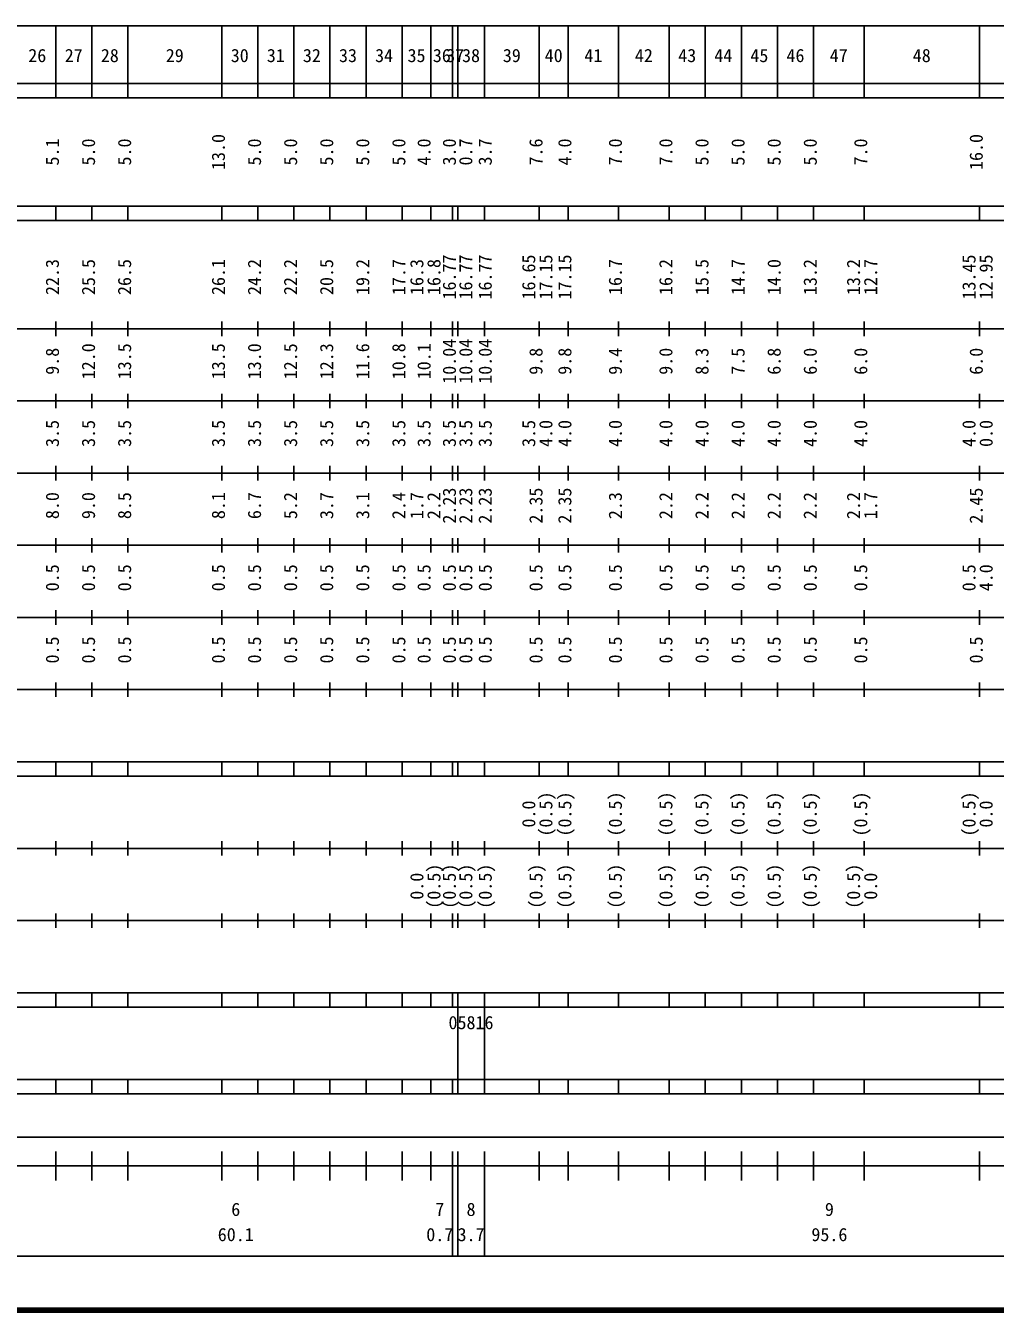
# Model space of a CAD drawing. Units: millimetres on the paper, enlarged 1000 times. Extents: x 40000 to 680000, y 20000 to 380000.
# Drawn here: x 408844 to 543189, y 20000 to 198000 of the extents above; entities that cross this region are included whole.
import ezdxf
from ezdxf.enums import TextEntityAlignment as Align

# ---------------------------------------------------------------- set-up
doc = ezdxf.new("R2010")
doc.units = ezdxf.units.MM
doc.header["$LTSCALE"] = 1000
doc.layers.add('M-TTL', color=2, linetype='Continuous', lineweight=140)
doc.layers.add('M-TTL-BAND', color=7, linetype='Continuous', lineweight=25)
doc.styles.add('ＭＳ ゴシック', font='')
doc.styles.get('ＭＳ ゴシック').set_extended_font_data('MS Gothic')

msp = doc.modelspace()

# ---------------------------------------------------------------- linework, layer by layer
at = {"layer": 'M-TTL'}
msp.add_line((40000, 20000), (680000, 20000), dxfattribs=at)
at = {"layer": 'M-TTL-BAND'}
for p, q in [((68000, 198000), (579000, 198000)), ((413000, 188000), (413000, 198000)), ((418000, 188000), (418000, 198000)), ((423000, 188000), (423000, 198000)), ((436000, 188000), (436000, 198000)), ((441000, 188000), (441000, 198000)), ((446000, 188000), (446000, 198000)), ((451000, 188000), (451000, 198000)), ((456000, 188000), (456000, 198000)), ((461000, 188000), (461000, 198000)), ((465000, 188000), (465000, 198000)), ((468000, 188000), (468000, 198000)), ((468700, 188000), (468700, 198000)), ((472400, 188000), (472400, 198000)), ((480000, 188000), (480000, 198000)), ((484000, 188000), (484000, 198000)), ((491000, 188000), (491000, 198000)), ((498000, 188000), (498000, 198000)), ((503000, 188000), (503000, 198000)), ((508000, 188000), (508000, 198000)), ((513000, 188000), (513000, 198000)), ((518000, 188000), (518000, 198000)), ((525000, 188000), (525000, 198000)), ((541000, 188000), (541000, 198000)), ((40000, 190000), (579000, 190000)), ((40000, 188000), (579000, 188000)), ((40000, 173000), (579000, 173000)), ((413000, 171000), (413000, 173000)), ((418000, 171000), (418000, 173000)), ((423000, 171000), (423000, 173000)), ((436000, 171000), (436000, 173000)), ((441000, 171000), (441000, 173000)), ((446000, 171000), (446000, 173000)), ((451000, 171000), (451000, 173000)), ((456000, 171000), (456000, 173000)), ((461000, 171000), (461000, 173000)), ((465000, 171000), (465000, 173000)), ((468000, 171000), (468000, 173000)), ((468700, 171000), (468700, 173000)), ((472400, 171000), (472400, 173000)), ((480000, 171000), (480000, 173000)), ((484000, 171000), (484000, 173000)), ((491000, 171000), (491000, 173000)), ((498000, 171000), (498000, 173000)), ((503000, 171000), (503000, 173000)), ((508000, 171000), (508000, 173000)), ((513000, 171000), (513000, 173000)), ((518000, 171000), (518000, 173000)), ((525000, 171000), (525000, 173000)), ((541000, 171000), (541000, 173000)), ((40000, 171000), (579000, 171000)), ((413000, 155000), (413000, 157000)), ((418000, 155000), (418000, 157000)), ((423000, 155000), (423000, 157000)), ((436000, 155000), (436000, 157000)), ((441000, 155000), (441000, 157000)), ((446000, 155000), (446000, 157000)), ((451000, 155000), (451000, 157000)), ((456000, 155000), (456000, 157000)), ((461000, 155000), (461000, 157000)), ((465000, 155000), (465000, 157000)), ((468000, 155000), (468000, 157000)), ((468700, 155000), (468700, 157000)), ((472400, 155000), (472400, 157000)), ((480000, 155000), (480000, 157000)), ((484000, 155000), (484000, 157000)), ((491000, 155000), (491000, 157000)), ((498000, 155000), (498000, 157000)), ((503000, 155000), (503000, 157000)), ((508000, 155000), (508000, 157000)), ((513000, 155000), (513000, 157000)), ((518000, 155000), (518000, 157000)), ((525000, 155000), (525000, 157000)), ((541000, 155000), (541000, 157000)), ((40000, 156000), (579000, 156000)), ((46000, 146000), (579000, 146000)), ((413000, 145000), (413000, 147000)), ((418000, 145000), (418000, 147000)), ((423000, 145000), (423000, 147000)), ((436000, 145000), (436000, 147000)), ((441000, 145000), (441000, 147000)), ((446000, 145000), (446000, 147000)), ((451000, 145000), (451000, 147000)), ((456000, 145000), (456000, 147000)), ((461000, 145000), (461000, 147000)), ((465000, 145000), (465000, 147000)), ((468000, 145000), (468000, 147000)), ((468700, 145000), (468700, 147000)), ((472400, 145000), (472400, 147000)), ((480000, 145000), (480000, 147000)), ((484000, 145000), (484000, 147000)), ((491000, 145000), (491000, 147000)), ((498000, 145000), (498000, 147000)), ((503000, 145000), (503000, 147000)), ((508000, 145000), (508000, 147000)), ((513000, 145000), (513000, 147000)), ((518000, 145000), (518000, 147000)), ((525000, 145000), (525000, 147000)), ((541000, 145000), (541000, 147000)), ((52000, 136000), (579000, 136000)), ((413000, 135000), (413000, 137000)), ((418000, 135000), (418000, 137000)), ((423000, 135000), (423000, 137000)), ((436000, 135000), (436000, 137000)), ((441000, 135000), (441000, 137000)), ((446000, 135000), (446000, 137000)), ((451000, 135000), (451000, 137000)), ((456000, 135000), (456000, 137000)), ((461000, 135000), (461000, 137000)), ((465000, 135000), (465000, 137000)), ((468000, 135000), (468000, 137000)), ((468700, 135000), (468700, 137000)), ((472400, 135000), (472400, 137000)), ((480000, 135000), (480000, 137000)), ((484000, 135000), (484000, 137000)), ((491000, 135000), (491000, 137000)), ((498000, 135000), (498000, 137000)), ((503000, 135000), (503000, 137000)), ((508000, 135000), (508000, 137000)), ((513000, 135000), (513000, 137000)), ((518000, 135000), (518000, 137000)), ((525000, 135000), (525000, 137000)), ((541000, 135000), (541000, 137000)), ((413000, 125000), (413000, 127000)), ((418000, 125000), (418000, 127000)), ((423000, 125000), (423000, 127000)), ((436000, 125000), (436000, 127000)), ((441000, 125000), (441000, 127000)), ((446000, 125000), (446000, 127000)), ((451000, 125000), (451000, 127000)), ((456000, 125000), (456000, 127000)), ((461000, 125000), (461000, 127000)), ((465000, 125000), (465000, 127000)), ((468000, 125000), (468000, 127000)), ((468700, 125000), (468700, 127000)), ((472400, 125000), (472400, 127000)), ((480000, 125000), (480000, 127000)), ((484000, 125000), (484000, 127000)), ((491000, 125000), (491000, 127000)), ((498000, 125000), (498000, 127000)), ((503000, 125000), (503000, 127000)), ((508000, 125000), (508000, 127000)), ((513000, 125000), (513000, 127000)), ((518000, 125000), (518000, 127000)), ((525000, 125000), (525000, 127000)), ((541000, 125000), (541000, 127000)), ((46000, 126000), (579000, 126000)), ((52000, 116000), (579000, 116000)), ((413000, 115000), (413000, 117000)), ((418000, 115000), (418000, 117000)), ((423000, 115000), (423000, 117000)), ((436000, 115000), (436000, 117000)), ((441000, 115000), (441000, 117000)), ((446000, 115000), (446000, 117000)), ((451000, 115000), (451000, 117000)), ((456000, 115000), (456000, 117000)), ((461000, 115000), (461000, 117000)), ((465000, 115000), (465000, 117000)), ((468000, 115000), (468000, 117000)), ((468700, 115000), (468700, 117000)), ((472400, 115000), (472400, 117000)), ((480000, 115000), (480000, 117000)), ((484000, 115000), (484000, 117000)), ((491000, 115000), (491000, 117000)), ((498000, 115000), (498000, 117000)), ((503000, 115000), (503000, 117000)), ((508000, 115000), (508000, 117000)), ((513000, 115000), (513000, 117000)), ((518000, 115000), (518000, 117000)), ((525000, 115000), (525000, 117000)), ((541000, 115000), (541000, 117000)), ((413000, 105000), (413000, 107000)), ((418000, 105000), (418000, 107000)), ((423000, 105000), (423000, 107000)), ((436000, 105000), (436000, 107000)), ((441000, 105000), (441000, 107000)), ((446000, 105000), (446000, 107000)), ((451000, 105000), (451000, 107000)), ((456000, 105000), (456000, 107000)), ((461000, 105000), (461000, 107000)), ((465000, 105000), (465000, 107000)), ((468000, 105000), (468000, 107000)), ((468700, 105000), (468700, 107000)), ((472400, 105000), (472400, 107000)), ((480000, 105000), (480000, 107000)), ((484000, 105000), (484000, 107000)), ((491000, 105000), (491000, 107000)), ((498000, 105000), (498000, 107000)), ((503000, 105000), (503000, 107000)), ((508000, 105000), (508000, 107000)), ((513000, 105000), (513000, 107000)), ((518000, 105000), (518000, 107000)), ((525000, 105000), (525000, 107000)), ((541000, 105000), (541000, 107000)), ((46000, 106000), (579000, 106000)), ((40000, 96000), (579000, 96000)), ((413000, 94000), (413000, 96000)), ((418000, 94000), (418000, 96000)), ((423000, 94000), (423000, 96000)), ((436000, 94000), (436000, 96000)), ((441000, 94000), (441000, 96000)), ((446000, 94000), (446000, 96000)), ((451000, 94000), (451000, 96000)), ((456000, 94000), (456000, 96000)), ((461000, 94000), (461000, 96000)), ((465000, 94000), (465000, 96000)), ((468000, 94000), (468000, 96000)), ((468700, 94000), (468700, 96000)), ((472400, 94000), (472400, 96000)), ((480000, 94000), (480000, 96000)), ((484000, 94000), (484000, 96000)), ((491000, 94000), (491000, 96000)), ((498000, 94000), (498000, 96000)), ((503000, 94000), (503000, 96000)), ((508000, 94000), (508000, 96000)), ((513000, 94000), (513000, 96000)), ((518000, 94000), (518000, 96000)), ((525000, 94000), (525000, 96000)), ((541000, 94000), (541000, 96000)), ((40000, 94000), (579000, 94000)), ((49000, 84000), (579000, 84000)), ((413000, 83000), (413000, 85000)), ((418000, 83000), (418000, 85000)), ((423000, 83000), (423000, 85000)), ((436000, 83000), (436000, 85000)), ((441000, 83000), (441000, 85000)), ((446000, 83000), (446000, 85000)), ((451000, 83000), (451000, 85000)), ((456000, 83000), (456000, 85000)), ((461000, 83000), (461000, 85000)), ((465000, 83000), (465000, 85000)), ((468000, 83000), (468000, 85000)), ((468700, 83000), (468700, 85000)), ((472400, 83000), (472400, 85000)), ((480000, 83000), (480000, 85000)), ((484000, 83000), (484000, 85000)), ((491000, 83000), (491000, 85000)), ((498000, 83000), (498000, 85000)), ((503000, 83000), (503000, 85000)), ((508000, 83000), (508000, 85000)), ((513000, 83000), (513000, 85000)), ((518000, 83000), (518000, 85000)), ((525000, 83000), (525000, 85000)), ((541000, 83000), (541000, 85000)), ((413000, 73000), (413000, 75000)), ((418000, 73000), (418000, 75000)), ((423000, 73000), (423000, 75000)), ((436000, 73000), (436000, 75000)), ((441000, 73000), (441000, 75000)), ((446000, 73000), (446000, 75000)), ((451000, 73000), (451000, 75000)), ((456000, 73000), (456000, 75000)), ((461000, 73000), (461000, 75000)), ((465000, 73000), (465000, 75000)), ((468000, 73000), (468000, 75000)), ((468700, 73000), (468700, 75000)), ((472400, 73000), (472400, 75000)), ((480000, 73000), (480000, 75000)), ((484000, 73000), (484000, 75000)), ((491000, 73000), (491000, 75000)), ((498000, 73000), (498000, 75000)), ((503000, 73000), (503000, 75000)), ((508000, 73000), (508000, 75000)), ((513000, 73000), (513000, 75000)), ((518000, 73000), (518000, 75000)), ((525000, 73000), (525000, 75000)), ((541000, 73000), (541000, 75000)), ((40000, 74000), (579000, 74000)), ((40000, 64000), (579000, 64000)), ((413000, 62000), (413000, 64000)), ((418000, 62000), (418000, 64000)), ((423000, 62000), (423000, 64000)), ((436000, 62000), (436000, 64000)), ((441000, 62000), (441000, 64000)), ((446000, 62000), (446000, 64000)), ((451000, 62000), (451000, 64000)), ((456000, 62000), (456000, 64000)), ((461000, 62000), (461000, 64000)), ((465000, 62000), (465000, 64000)), ((468000, 62000), (468000, 64000)), ((468700, 62000), (468700, 64000)), ((472400, 62000), (472400, 64000)), ((480000, 62000), (480000, 64000)), ((484000, 62000), (484000, 64000)), ((491000, 62000), (491000, 64000)), ((498000, 62000), (498000, 64000)), ((503000, 62000), (503000, 64000)), ((508000, 62000), (508000, 64000)), ((513000, 62000), (513000, 64000)), ((518000, 62000), (518000, 64000)), ((525000, 62000), (525000, 64000)), ((541000, 62000), (541000, 64000)), ((40000, 62000), (579000, 62000)), ((468700, 52000), (468700, 62000)), ((472400, 52000), (472400, 62000)), ((40000, 52000), (579000, 52000)), ((413000, 50000), (413000, 52000)), ((418000, 50000), (418000, 52000)), ((423000, 50000), (423000, 52000)), ((436000, 50000), (436000, 52000)), ((441000, 50000), (441000, 52000)), ((446000, 50000), (446000, 52000)), ((451000, 50000), (451000, 52000)), ((456000, 50000), (456000, 52000)), ((461000, 50000), (461000, 52000)), ((465000, 50000), (465000, 52000)), ((468000, 50000), (468000, 52000)), ((468700, 50000), (468700, 52000)), ((472400, 50000), (472400, 52000)), ((480000, 50000), (480000, 52000)), ((484000, 50000), (484000, 52000)), ((491000, 50000), (491000, 52000)), ((498000, 50000), (498000, 52000)), ((503000, 50000), (503000, 52000)), ((508000, 50000), (508000, 52000)), ((513000, 50000), (513000, 52000)), ((518000, 50000), (518000, 52000)), ((525000, 50000), (525000, 52000)), ((541000, 50000), (541000, 52000)), ((40000, 50000), (579000, 50000)), ((71000, 44000), (565000, 44000)), ((413000, 38000), (413000, 42000)), ((418000, 38000), (418000, 42000)), ((423000, 38000), (423000, 42000)), ((436000, 38000), (436000, 42000)), ((441000, 38000), (441000, 42000)), ((446000, 38000), (446000, 42000)), ((451000, 38000), (451000, 42000)), ((456000, 38000), (456000, 42000)), ((461000, 38000), (461000, 42000)), ((465000, 38000), (465000, 42000)), ((468000, 27500), (468000, 42000)), ((468700, 27500), (468700, 42000)), ((472400, 27500), (472400, 42000)), ((480000, 38000), (480000, 42000)), ((484000, 38000), (484000, 42000)), ((491000, 38000), (491000, 42000)), ((498000, 38000), (498000, 42000)), ((503000, 38000), (503000, 42000)), ((508000, 38000), (508000, 42000)), ((513000, 38000), (513000, 42000)), ((518000, 38000), (518000, 42000)), ((525000, 38000), (525000, 42000)), ((541000, 38000), (541000, 42000)), ((40000, 40000), (579000, 40000)), ((68000, 27500), (579000, 27500))]:
    msp.add_line(p, q, dxfattribs=at)

# ---------------------------------------------------------------- texts
at = {"layer": 'M-TTL-BAND', "style": 'ＭＳ ゴシック'}
for s, p in [('26', (410450, 192405)), ('27', (415500, 192405)), ('28', (420500, 192405)), ('29', (429500, 192405)), ('30', (438500, 192405)), ('31', (443500, 192405)), ('32', (448500, 192405)), ('33', (453500, 192405)), ('34', (458500, 192405)), ('35', (463000, 192405)), ('36', (466500, 192405)), ('37', (468350, 192405)), ('38', (470550, 192405)), ('39', (476200, 192405)), ('40', (482000, 192405)), ('41', (487500, 192405)), ('42', (494500, 192405)), ('43', (500500, 192405)), ('44', (505500, 192405)), ('45', (510500, 192405)), ('46', (515500, 192405)), ('47', (521500, 192405)), ('48', (533000, 192405)), ('6', (437950, 32523)), ('7', (466218, 32523)), ('8', (470550, 32523)), ('9', (520200, 32523)), ('60.1', (437950, 29033)), ('0.7', (466218, 29033)), ('3.7', (470550, 29033)), ('95.6', (520200, 29033))]:
    msp.add_text(s, height=1833, dxfattribs=at).set_placement(p, align=Align.BOTTOM_CENTER)
for s, p in [('5.1', (414000, 180500)), ('5.0', (419000, 180500)), ('5.0', (424000, 180500)), ('13.0', (437000, 180500)), ('5.0', (442000, 180500)), ('5.0', (447000, 180500)), ('5.0', (452000, 180500)), ('5.0', (457000, 180500)), ('5.0', (462000, 180500)), ('4.0', (465495, 180500)), ('3.0', (469000, 180500)), ('0.7', (471277, 180500)), ('3.7', (473968, 180500)), ('7.6', (481000, 180500)), ('4.0', (485000, 180500)), ('7.0', (492000, 180500)), ('7.0', (499000, 180500)), ('5.0', (504000, 180500)), ('5.0', (509000, 180500)), ('5.0', (514000, 180500)), ('5.0', (519000, 180500)), ('7.0', (526000, 180500)), ('16.0', (542000, 180500)), ('26.1', (437000, 163174)), ('24.2', (442000, 163174)), ('22.2', (447000, 163174)), ('19.2', (457000, 163174)), ('16.8', (466865, 163174)), ('16.77', (469000, 163174)), ('16.77', (471277, 163174)), ('16.77', (473968, 163174)), ('16.65', (480000, 163174)), ('17.15', (482370, 163174)), ('17.15', (485000, 163174)), ('16.2', (499000, 163174)), ('13.2', (519000, 163174)), ('13.2', (525000, 163174)), ('13.45', (541000, 163174)), ('12.95', (543370, 163174)), ('22.3', (414000, 163174)), ('25.5', (419000, 163174)), ('26.5', (424000, 163174)), ('20.5', (452000, 163174)), ('17.7', (462000, 163174)), ('16.3', (464495, 163174)), ('16.7', (492000, 163174)), ('15.5', (504000, 163174)), ('14.7', (509000, 163174)), ('14.0', (514000, 163174)), ('12.7', (527370, 163174)), ('9.8', (414000, 151500)), ('12.0', (419000, 151500)), ('13.5', (424000, 151500)), ('13.5', (437000, 151500)), ('13.0', (442000, 151500)), ('12.5', (447000, 151500)), ('12.3', (452000, 151500)), ('11.6', (457000, 151500)), ('10.8', (462000, 151500)), ('10.1', (465495, 151500)), ('10.04', (469000, 151500)), ('10.04', (471277, 151500)), ('10.04', (473968, 151500)), ('9.8', (481000, 151500)), ('9.8', (485000, 151500)), ('9.4', (492000, 151500)), ('9.0', (499000, 151500)), ('8.3', (504000, 151500)), ('7.5', (509000, 151500)), ('6.8', (514000, 151500)), ('6.0', (519000, 151500)), ('6.0', (526000, 151500)), ('6.0', (542000, 151500)), ('3.5', (414000, 141500)), ('3.5', (419000, 141500)), ('3.5', (424000, 141500)), ('3.5', (437000, 141500)), ('3.5', (442000, 141500)), ('3.5', (447000, 141500)), ('3.5', (452000, 141500)), ('3.5', (457000, 141500)), ('3.5', (462000, 141500)), ('3.5', (465495, 141500)), ('3.5', (469000, 141500)), ('3.5', (471277, 141500)), ('3.5', (473968, 141500)), ('3.5', (480000, 141500)), ('4.0', (482370, 141500)), ('4.0', (485000, 141500)), ('4.0', (492000, 141500)), ('4.0', (499000, 141500)), ('4.0', (504000, 141500)), ('4.0', (509000, 141500)), ('4.0', (514000, 141500)), ('4.0', (519000, 141500)), ('4.0', (526000, 141500)), ('4.0', (541000, 141500)), ('0.0', (543370, 141500)), ('2.23', (469000, 131500)), ('2.23', (471277, 131500)), ('2.23', (473968, 131500)), ('2.35', (481000, 131500)), ('2.35', (485000, 131500)), ('2.45', (542000, 131500)), ('8.0', (414000, 131500)), ('9.0', (419000, 131500)), ('8.5', (424000, 131500)), ('8.1', (437000, 131500)), ('6.7', (442000, 131500)), ('5.2', (447000, 131500)), ('3.7', (452000, 131500)), ('3.1', (457000, 131500)), ('2.4', (462000, 131500)), ('1.7', (464495, 131500)), ('2.2', (466865, 131500)), ('2.3', (492000, 131500)), ('2.2', (499000, 131500)), ('2.2', (504000, 131500)), ('2.2', (509000, 131500)), ('2.2', (514000, 131500)), ('2.2', (519000, 131500)), ('2.2', (525000, 131500)), ('1.7', (527370, 131500)), ('0.5', (414000, 121500)), ('0.5', (419000, 121500)), ('0.5', (424000, 121500)), ('0.5', (437000, 121500)), ('0.5', (442000, 121500)), ('0.5', (447000, 121500)), ('0.5', (452000, 121500)), ('0.5', (457000, 121500)), ('0.5', (462000, 121500)), ('0.5', (465495, 121500)), ('0.5', (469000, 121500)), ('0.5', (471277, 121500)), ('0.5', (473968, 121500)), ('0.5', (481000, 121500)), ('0.5', (485000, 121500)), ('0.5', (492000, 121500)), ('0.5', (499000, 121500)), ('0.5', (504000, 121500)), ('0.5', (509000, 121500)), ('0.5', (514000, 121500)), ('0.5', (519000, 121500)), ('0.5', (526000, 121500)), ('0.5', (541000, 121500)), ('4.0', (543370, 121500)), ('0.5', (414000, 111500)), ('0.5', (419000, 111500)), ('0.5', (424000, 111500)), ('0.5', (437000, 111500)), ('0.5', (442000, 111500)), ('0.5', (447000, 111500)), ('0.5', (452000, 111500)), ('0.5', (457000, 111500)), ('0.5', (462000, 111500)), ('0.5', (465495, 111500)), ('0.5', (469000, 111500)), ('0.5', (471277, 111500)), ('0.5', (473968, 111500)), ('0.5', (481000, 111500)), ('0.5', (485000, 111500)), ('0.5', (492000, 111500)), ('0.5', (499000, 111500)), ('0.5', (504000, 111500)), ('0.5', (509000, 111500)), ('0.5', (514000, 111500)), ('0.5', (519000, 111500)), ('0.5', (526000, 111500)), ('0.5', (542000, 111500)), ('(0.5)', (482370, 88764)), ('(0.5)', (485000, 88764)), ('(0.5)', (492000, 88764)), ('(0.5)', (499000, 88764)), ('(0.5)', (504000, 88764)), ('(0.5)', (509000, 88764)), ('(0.5)', (514000, 88764)), ('(0.5)', (519000, 88764)), ('(0.5)', (526000, 88764)), ('(0.5)', (541000, 88764)), ('0.0', (480000, 88764)), ('0.0', (543370, 88764)), ('0.0', (464495, 78764)), ('(0.5)', (466865, 78764)), ('(0.5)', (469000, 78764)), ('(0.5)', (471277, 78764)), ('(0.5)', (473968, 78764)), ('(0.5)', (481000, 78764)), ('(0.5)', (485000, 78764)), ('(0.5)', (492000, 78764)), ('(0.5)', (499000, 78764)), ('(0.5)', (504000, 78764)), ('(0.5)', (509000, 78764)), ('(0.5)', (514000, 78764)), ('(0.5)', (519000, 78764)), ('(0.5)', (525000, 78764)), ('0.0', (527370, 78764))]:
    msp.add_text(s, height=1833, rotation=90, dxfattribs=at).set_placement(p, align=Align.BOTTOM_CENTER)
msp.add_text('05816', height=1833, dxfattribs=at).set_placement((467425, 58405), align=Align.BOTTOM_LEFT)

doc.saveas('drawing.dxf')
